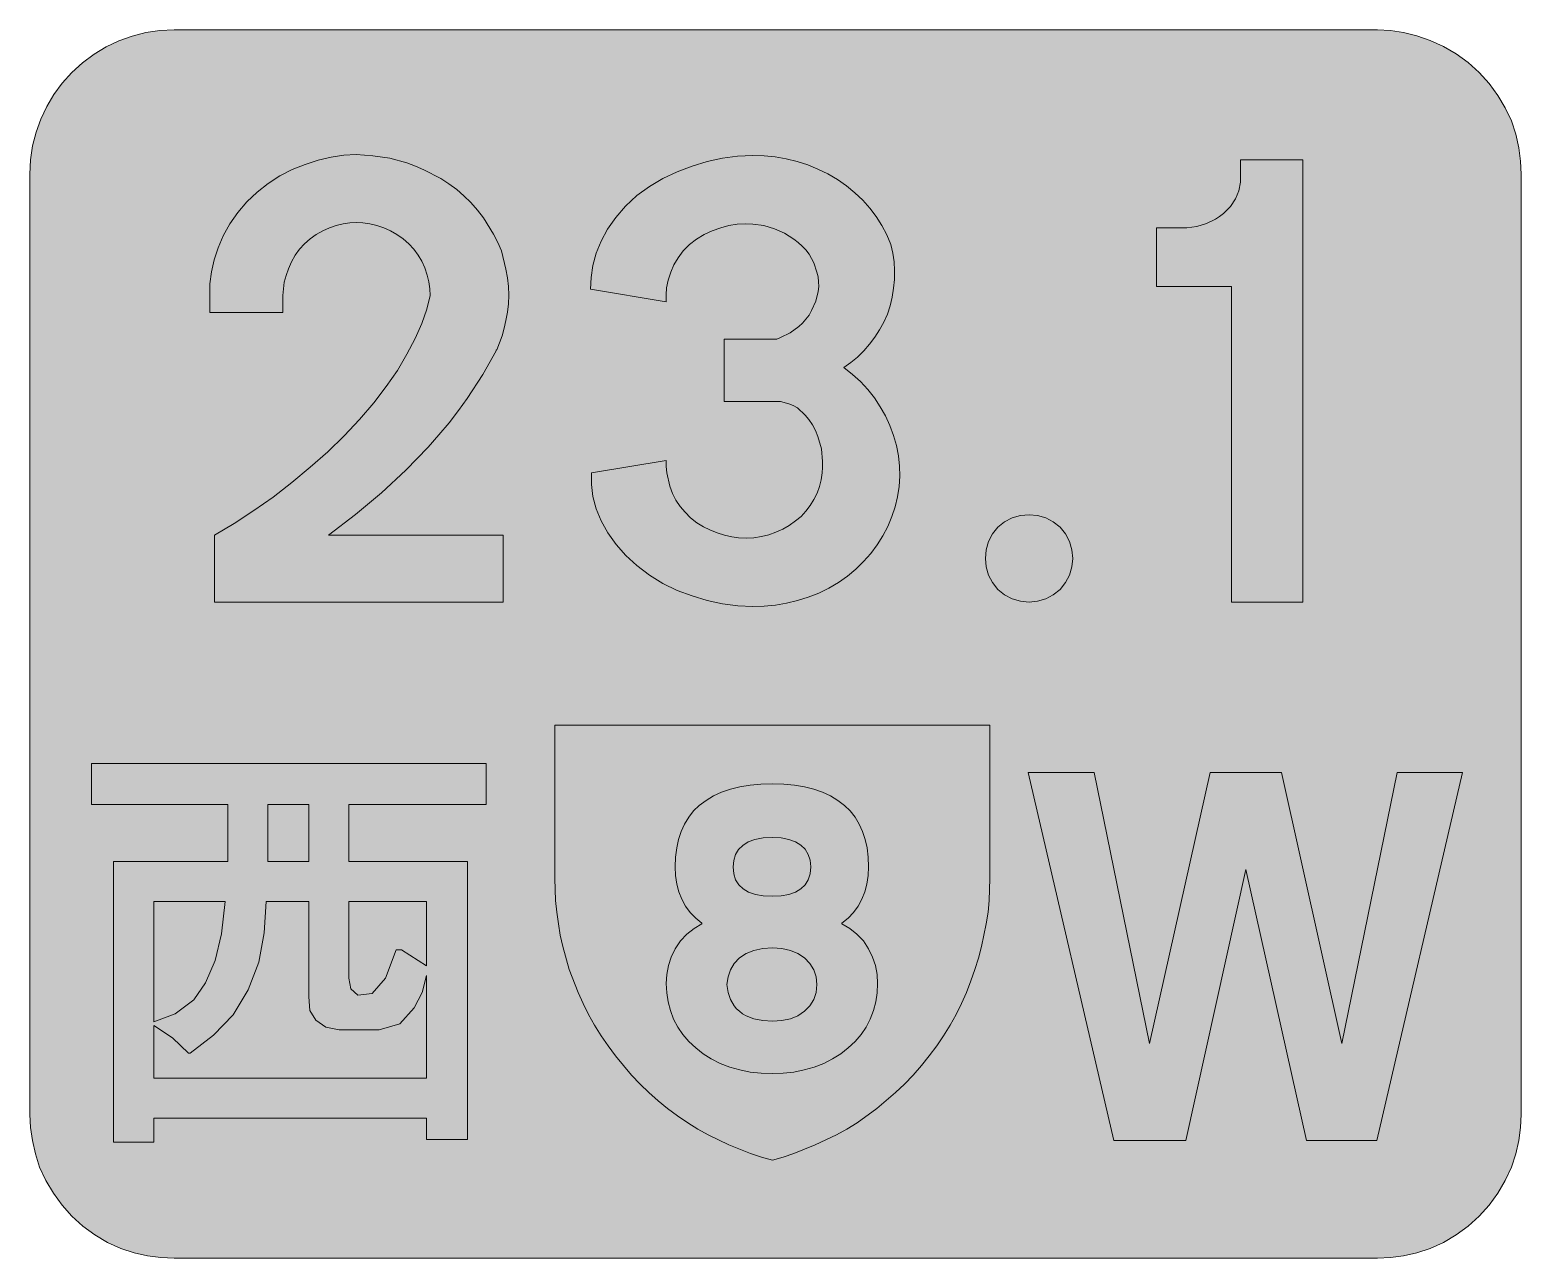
# Model space of a CAD drawing. Header units: metres. Extents: x 135 to 436, y 12 to 260.
import ezdxf

# ---------------------------------------------------------------- set-up
doc = ezdxf.new("R2010")
doc.units = ezdxf.units.M
for name, color, linetype, true_color in [('FILL_BLACK_000000', 7, 'Continuous', 0x000000), ('FILL_BLUE_0000FF', 7, 'Continuous', 0x0000ff), ('FILL_WHITE_FFFFFF', 7, 'Continuous', 0xffffff), ('FILL_YELLOW_FFFF00', 7, 'Continuous', 0xffff00)]:
    doc.layers.add(name, color=color, linetype=linetype, true_color=true_color)

msp = doc.modelspace()

# ---------------------------------------------------------------- hatches: boundary and pattern name
at = {"layer": 'FILL_BLACK_000000', "true_color": 0x000000}
h = msp.add_hatch(color=7, dxfattribs=at)
h.dxf.hatch_style = 1
h.paths.add_polyline_path([(277.99, 49.89), (275.96, 50.47), (274.05, 51.21), (272.25, 52.1), (270.6, 53.15), (269.1, 54.36), (267.71, 55.64), (266.5, 57.04), (265.48, 58.56), (264.64, 60.16), (264, 61.86), (263.53, 63.62), (263.25, 65.45), (263.16, 67.32), (263.26, 69.18), (263.59, 70.96), (264.15, 72.69), (264.96, 74.34), (266.03, 75.96), (267.32, 77.33), (268.78, 78.47), (270.36, 79.38), (270.36, 79.56), (269.09, 80.57), (268, 81.71), (267.07, 82.97), (266.31, 84.35), (265.72, 85.84), (265.3, 87.43), (265.04, 89.12), (264.96, 90.9), (265.04, 92.87), (265.26, 94.71), (265.64, 96.44), (266.17, 98.05), (266.86, 99.55), (267.69, 100.92), (268.68, 102.18), (269.82, 103.32), (271.18, 104.33), (272.68, 105.21), (274.33, 105.95), (276.12, 106.56), (278.04, 107.03), (280.1, 107.37), (282.28, 107.57), (284.58, 107.64), (286.87, 107.57), (289.03, 107.37), (291.06, 107.03), (292.95, 106.56), (294.7, 105.95), (296.32, 105.21), (297.81, 104.33), (299.16, 103.32), (300.3, 102.18), (301.29, 100.92), (302.12, 99.55), (302.8, 98.05), (303.34, 96.44), (303.72, 94.71), (303.94, 92.87), (304.02, 90.9), (303.94, 89.12), (303.68, 87.43), (303.26, 85.84), (302.67, 84.35), (301.91, 82.97), (300.98, 81.71), (299.89, 80.57), (298.62, 79.56), (298.62, 79.38), (300.2, 78.47), (301.66, 77.33), (302.95, 75.96), (304.02, 74.34), (304.83, 72.69), (305.39, 70.96), (305.72, 69.18), (305.82, 67.32), (305.73, 65.45), (305.45, 63.62), (304.98, 61.86), (304.33, 60.16), (303.5, 58.56), (302.48, 57.04), (301.27, 55.64), (299.88, 54.36), (298.38, 53.15), (296.73, 52.1), (294.94, 51.21), (293.04, 50.47), (291.03, 49.89), (288.94, 49.47), (286.79, 49.22), (284.58, 49.14), (282.31, 49.22), (280.11, 49.47), (277.99, 49.89)])
h.paths.add_polyline_path([(279.26, 73.38), (277.92, 72.54), (276.87, 71.39), (276.12, 70.11), (275.64, 68.69), (275.4, 67.14), (275.64, 65.56), (276.12, 64.1), (276.87, 62.81), (277.35, 62.25), (277.92, 61.74), (278.56, 61.24), (279.26, 60.82), (280.84, 60.21), (282.63, 59.87), (284.58, 59.76), (286.5, 59.87), (288.22, 60.21), (289.74, 60.82), (291.06, 61.74), (292.14, 62.81), (292.93, 64.1), (293.41, 65.56), (293.58, 67.14), (293.41, 68.69), (292.93, 70.11), (292.14, 71.39), (291.06, 72.54), (289.74, 73.38), (288.22, 74), (286.5, 74.39), (284.58, 74.52), (282.63, 74.39), (280.84, 74), (279.26, 73.38)], flags=16)
h.paths.add_polyline_path([(291.82, 93.42), (291.2, 94.44), (290.34, 95.29), (289.24, 95.96), (287.92, 96.44), (286.36, 96.74), (284.58, 96.84), (282.69, 96.74), (281.07, 96.43), (279.72, 95.93), (278.64, 95.22), (277.72, 94.42), (277.11, 93.4), (276.77, 92.21), (276.66, 90.9), (276.79, 89.51), (277.16, 88.3), (277.79, 87.28), (278.66, 86.44), (279.78, 85.8), (281.14, 85.33), (282.74, 85.05), (284.58, 84.96), (286.36, 85.05), (287.92, 85.33), (289.24, 85.8), (290.34, 86.44), (291.2, 87.28), (291.82, 88.3), (292.19, 89.51), (292.32, 90.9), (292.19, 92.24), (291.82, 93.42)], flags=16)
at = {"layer": 'FILL_BLUE_0000FF', "true_color": 0x0000ff}
h = msp.add_hatch(color=7, dxfattribs=at)
h.dxf.hatch_style = 1
h.paths.add_polyline_path([(406.8, 259.92), (409.4, 259.78), (412.04, 259.38), (414.72, 258.7), (417.42, 257.76), (420.08, 256.54), (422.64, 255.06), (425.06, 253.3), (427.32, 251.28), (429.34, 249.05), (431.1, 246.69), (432.58, 244.19), (433.8, 241.56), (434.72, 238.83), (435.33, 236.09), (435.67, 233.38), (435.78, 230.76), (435.78, 40.86), (435.67, 38.26), (435.33, 35.62), (434.72, 32.94), (433.8, 30.24), (432.58, 27.58), (431.1, 25.02), (429.34, 22.6), (427.32, 20.34), (425.06, 18.31), (422.64, 16.56), (420.08, 15.07), (417.42, 13.86), (414.72, 12.94), (412.04, 12.33), (409.4, 11.99), (406.8, 11.88), (163.8, 11.88), (161.1, 11.99), (158.4, 12.33), (155.7, 12.94), (153, 13.86), (150.34, 15.07), (147.78, 16.56), (145.36, 18.31), (143.1, 20.34), (141.15, 22.6), (139.39, 25.02), (137.86, 27.58), (136.62, 30.24), (135.78, 32.94), (135.16, 35.62), (134.77, 38.26), (134.64, 40.86), (134.64, 230.76), (134.78, 233.64), (135.2, 236.47), (135.89, 239.23), (136.84, 241.9), (138.05, 244.46), (139.5, 246.88), (141.19, 249.17), (143.1, 251.28), (145.27, 253.25), (147.6, 254.98), (150.06, 256.47), (152.64, 257.69), (155.32, 258.66), (158.08, 259.35), (160.92, 259.78), (163.8, 259.92), (406.8, 259.92)])
at = {"layer": 'FILL_WHITE_FFFFFF', "true_color": 0xffffff}
h = msp.add_hatch(color=7, dxfattribs=at)
h.dxf.hatch_style = 1
h.paths.add_polyline_path([(171, 202.86), (171, 208.62), (171.35, 211.05), (171.88, 213.48), (172.65, 215.91), (173.7, 218.34), (175.05, 220.73), (176.65, 223.02), (178.48, 225.17), (180.54, 227.16), (182.77, 228.92), (185.13, 230.42), (187.63, 231.69), (190.26, 232.74), (192.85, 233.58), (195.46, 234.2), (198.03, 234.59), (200.52, 234.72), (203.87, 234.49), (207.36, 234), (210.78, 233.03), (212.52, 232.41), (214.2, 231.66), (217.6, 229.88), (219.24, 228.85), (220.86, 227.7), (222.31, 226.42), (223.69, 225.02), (225.01, 223.52), (226.26, 221.94), (228.26, 218.68), (229.12, 217), (229.86, 215.28), (230.78, 211.61), (231.1, 209.84), (231.3, 208.08), (231.37, 206.33), (231.3, 204.59), (231.1, 202.89), (230.76, 201.24), (230.43, 199.65), (229.99, 198.13), (228.96, 195.3), (228.78, 195.3), (228.78, 195.12), (226.11, 190.34), (222.95, 185.47), (221.18, 183.02), (219.29, 180.57), (217.26, 178.12), (215.1, 175.68), (210.56, 171), (205.63, 166.43), (200.39, 162.04), (194.94, 157.86), (230.22, 157.86), (230.22, 144.36), (171.9, 144.36), (171.9, 157.86), (175.92, 160.25), (179.86, 162.83), (183.75, 165.58), (187.56, 168.48), (191.27, 171.59), (194.8, 174.73), (198.14, 177.95), (201.24, 181.26), (204.07, 184.6), (206.62, 187.9), (208.86, 191.16), (210.78, 194.4), (212.47, 197.57), (213.79, 200.61), (214.78, 203.51), (215.46, 206.28), (215.39, 207.63), (215.19, 209), (214.85, 210.41), (214.38, 211.86), (213.77, 213.18), (213.03, 214.42), (212.15, 215.61), (211.14, 216.72), (210, 217.73), (208.75, 218.61), (207.44, 219.35), (206.1, 219.96), (204.72, 220.43), (203.31, 220.77), (201.9, 220.97), (200.52, 221.04), (199.25, 220.97), (197.89, 220.77), (196.5, 220.43), (195.12, 219.96), (193.78, 219.35), (192.46, 218.61), (191.22, 217.73), (190.08, 216.72), (189.07, 215.6), (188.19, 214.4), (187.45, 213.1), (186.84, 211.68), (186.37, 210.33), (186.03, 208.98), (185.83, 207.63), (185.76, 206.28), (185.76, 202.86), (171, 202.86)])
h = msp.add_hatch(color=7, dxfattribs=at)
h.dxf.hatch_style = 1
h.paths.add_polyline_path([(294.73, 171.57), (294.7, 172.75), (294.48, 175.32), (293.78, 177.82), (293.29, 179.04), (292.68, 180.18), (291.97, 181.2), (291.22, 182.09), (289.62, 183.6), (288.78, 184.08), (287.91, 184.43), (286.2, 184.86), (274.86, 184.86), (274.86, 197.46), (284.58, 197.46), (285.48, 197.46), (286.2, 197.82), (288.15, 198.76), (289.89, 199.98), (290.66, 200.69), (291.36, 201.46), (291.98, 202.31), (292.5, 203.22), (293.38, 205.14), (293.85, 207.09), (293.93, 208.07), (293.92, 209.04), (293.8, 210.01), (293.58, 210.96), (292.98, 212.84), (291.98, 214.63), (291.35, 215.47), (290.62, 216.25), (289.8, 216.97), (288.9, 217.62), (287.05, 218.83), (285.03, 219.76), (282.88, 220.38), (280.62, 220.68), (279.08, 220.74), (277.45, 220.66), (275.79, 220.4), (274.14, 219.96), (272.42, 219.35), (270.79, 218.59), (269.25, 217.66), (267.84, 216.54), (266.59, 215.26), (265.54, 213.88), (264.7, 212.44), (264.06, 210.96), (263.51, 209.37), (263.2, 207.85), (263.1, 206.4), (263.16, 205.02), (247.86, 207.54), (247.97, 209.89), (248.33, 212.33), (249, 214.8), (250.02, 217.26), (251.3, 219.68), (252.94, 222.05), (254.93, 224.32), (257.22, 226.44), (259.75, 228.25), (262.46, 229.88), (265.35, 231.27), (268.38, 232.38), (271.44, 233.32), (274.5, 234), (277.56, 234.4), (280.62, 234.54), (282.91, 234.46), (285.16, 234.24), (287.39, 233.86), (289.57, 233.32), (291.71, 232.64), (293.78, 231.81), (295.79, 230.82), (297.72, 229.68), (299.55, 228.41), (301.26, 227.02), (302.83, 225.52), (304.27, 223.92), (305.56, 222.22), (306.71, 220.42), (307.69, 218.52), (308.52, 216.54), (308.92, 214.83), (309.17, 213.08), (309.27, 211.31), (309.24, 209.52), (309.07, 207.73), (308.77, 205.96), (308.35, 204.21), (307.8, 202.5), (307.07, 200.9), (306.22, 199.34), (305.26, 197.85), (304.2, 196.42), (303.04, 195.09), (301.78, 193.84), (300.42, 192.71), (298.98, 191.7), (300.73, 190.35), (302.35, 188.88), (303.83, 187.29), (305.17, 185.6), (306.36, 183.82), (307.41, 181.95), (308.31, 180.02), (309.06, 178.02), (309.64, 175.98), (310.04, 173.92), (310.26, 171.84), (310.3, 169.76), (310.16, 167.69), (309.84, 165.64), (309.36, 163.62), (308.7, 161.64), (307.87, 159.65), (306.89, 157.74), (305.74, 155.91), (304.45, 154.17), (303.01, 152.53), (301.44, 151.01), (299.73, 149.6), (297.9, 148.32), (295.96, 147.18), (293.93, 146.19), (291.83, 145.36), (289.66, 144.67), (287.45, 144.14), (285.19, 143.76), (282.91, 143.54), (280.62, 143.46), (277.63, 143.59), (274.5, 144), (271.44, 144.67), (268.38, 145.62), (265.35, 146.73), (262.46, 148.14), (259.75, 149.82), (257.22, 151.74), (254.96, 153.75), (253.01, 155.97), (251.37, 158.32), (250.02, 160.74), (249, 163.2), (248.35, 165.67), (248.05, 168.11), (248.04, 170.46), (263.16, 172.98), (263.12, 171.73), (263.25, 170.44), (263.88, 167.76), (264.38, 166.31), (265.07, 164.95), (265.93, 163.68), (266.94, 162.54), (268.08, 161.4), (269.32, 160.4), (270.64, 159.58), (271.98, 158.94), (273.46, 158.33), (274.93, 157.86), (276.36, 157.52), (277.74, 157.32), (279.29, 157.26), (280.83, 157.35), (282.35, 157.58), (283.84, 157.95), (285.28, 158.46), (286.68, 159.09), (288, 159.85), (289.26, 160.74), (290.36, 161.67), (291.34, 162.71), (292.22, 163.85), (292.97, 165.06), (293.6, 166.34), (294.09, 167.68), (294.45, 169.05), (294.66, 170.46), (294.73, 171.57)])
h = msp.add_hatch(color=7, dxfattribs=at)
h.dxf.hatch_style = 1
h.paths.add_polyline_path([(377.28, 144.36), (377.28, 208.08), (362.16, 208.08), (362.16, 219.96), (368.28, 219.96), (370.29, 220.23), (372.24, 220.79), (374.05, 221.66), (374.89, 222.21), (375.66, 222.84), (377.08, 224.25), (378.11, 225.79), (378.77, 227.42), (379.08, 229.14), (379.08, 233.64), (391.68, 233.64), (391.68, 144.36), (377.28, 144.36)])
h = msp.add_hatch(color=7, dxfattribs=at)
h.dxf.hatch_style = 1
h.paths.add_polyline_path([(345.07, 151.46), (344.59, 149.83), (343.8, 148.29), (342.72, 146.88), (341.31, 145.8), (339.77, 145.01), (338.14, 144.53), (336.42, 144.36), (334.68, 144.53), (333, 145.01), (331.46, 145.8), (330.12, 146.88), (329.04, 148.29), (328.25, 149.83), (327.77, 151.46), (327.6, 153.18), (327.77, 154.92), (328.25, 156.6), (329.04, 158.14), (330.12, 159.48), (331.46, 160.56), (333, 161.35), (334.68, 161.83), (336.42, 162), (338.14, 161.83), (339.77, 161.35), (341.31, 160.56), (342.72, 159.48), (343.8, 158.14), (344.59, 156.6), (345.07, 154.92), (345.24, 153.18), (345.07, 151.46)])
h = msp.add_hatch(color=7, dxfattribs=at)
h.dxf.hatch_style = 1
h.paths.add_polyline_path([(159.66, 35.28), (151.56, 35.28), (151.56, 91.98), (174.6, 91.98), (174.6, 103.5), (147.06, 103.5), (147.06, 111.78), (226.8, 111.78), (226.8, 103.5), (199.08, 103.5), (199.08, 91.98), (223.02, 91.98), (223.02, 35.82), (214.74, 35.82), (214.74, 40.14), (159.66, 40.14), (159.66, 35.28)])
h.paths.add_polyline_path([(190.98, 91.98), (190.98, 103.5), (182.7, 103.5), (182.7, 91.98), (190.98, 91.98)], flags=16)
h.paths.add_polyline_path([(203.76, 65.34), (206.46, 68.4), (208.62, 74.16), (209.7, 74.16), (214.74, 70.92), (214.74, 83.88), (199.08, 83.88), (199.08, 68.4), (199.44, 66.24), (200.88, 64.98), (203.76, 65.34)], flags=16)
h.paths.add_polyline_path([(167.76, 64.08), (170.1, 67.5), (172.08, 72), (173.34, 77.4), (174.06, 83.88), (159.66, 83.88), (159.66, 59.58), (163.98, 61.2), (167.76, 64.08)], flags=16)
h.paths.add_polyline_path([(214.74, 68.94), (213.84, 65.52), (212.22, 62.46), (209.34, 59.22), (205.2, 57.96), (197.1, 57.96), (194.4, 58.5), (192.42, 59.94), (191.16, 61.92), (190.98, 64.62), (190.98, 83.88), (182.34, 83.88), (181.98, 77.58), (180.9, 71.64), (178.74, 66.06), (175.68, 61.02), (171.72, 56.88), (167.04, 53.28), (166.68, 53.28), (163.44, 56.34), (159.66, 58.86), (159.66, 48.24), (214.74, 48.24), (214.74, 68.94)], flags=16)
h = msp.add_hatch(color=7, dxfattribs=at)
h.dxf.hatch_style = 1
h.paths.add_polyline_path([(336.24, 109.98), (349.56, 109.98), (360.72, 55.26), (372.96, 109.98), (387.36, 109.98), (399.6, 55.26), (410.76, 109.98), (423.9, 109.98), (406.62, 35.64), (392.4, 35.64), (380.16, 90.36), (368.1, 35.64), (353.52, 35.64), (336.24, 109.98)])
at = {"layer": 'FILL_YELLOW_FFFF00', "true_color": 0xffff00}
h = msp.add_hatch(color=7, dxfattribs=at)
h.dxf.hatch_style = 1
h.paths.add_polyline_path([(282.39, 32.28), (280.17, 33.01), (275.76, 34.74), (271.62, 36.79), (269.53, 37.95), (267.48, 39.24), (265.42, 40.63), (263.43, 42.11), (261.51, 43.67), (259.65, 45.31), (257.86, 47.04), (256.14, 48.86), (254.49, 50.76), (252.9, 52.74), (251.4, 54.73), (249.99, 56.78), (248.69, 58.9), (247.48, 61.06), (246.36, 63.28), (245.33, 65.55), (243.54, 70.2), (242.26, 74.79), (241.74, 77.08), (241.38, 79.38), (241.04, 81.78), (240.82, 84.1), (240.66, 88.56), (240.66, 119.52), (328.5, 119.52), (328.5, 88.56), (328.34, 84.1), (328.12, 81.78), (327.78, 79.38), (326.81, 74.79), (326.19, 72.49), (325.44, 70.2), (324.65, 67.86), (323.75, 65.55), (322.76, 63.28), (321.66, 61.06), (320.46, 58.9), (319.16, 56.78), (317.76, 54.73), (316.26, 52.74), (314.67, 50.76), (312.99, 48.86), (311.25, 47.04), (309.44, 45.31), (305.65, 42.11), (301.68, 39.24), (299.62, 37.95), (297.52, 36.79), (293.22, 34.74), (288.9, 33.01), (286.74, 32.28), (284.58, 31.68), (282.39, 32.28)])

# ---------------------------------------------------------------- linework, layer by layer
at = {"layer": 'FILL_BLACK_000000', "lineweight": 0, "true_color": 0x000000}
for points in [[(277.99, 49.89), (275.96, 50.47), (274.05, 51.21), (272.25, 52.1), (270.6, 53.15), (269.1, 54.36), (267.71, 55.64), (266.5, 57.04), (265.48, 58.56), (264.64, 60.16), (264, 61.86), (263.53, 63.62), (263.25, 65.45), (263.16, 67.32), (263.26, 69.18), (263.59, 70.96), (264.15, 72.69), (264.96, 74.34), (266.03, 75.96), (267.32, 77.33), (268.78, 78.47), (270.36, 79.38), (270.36, 79.56), (269.09, 80.57), (268, 81.71), (267.07, 82.97), (266.31, 84.35), (265.72, 85.84), (265.3, 87.43), (265.04, 89.12), (264.96, 90.9), (265.04, 92.87), (265.26, 94.71), (265.64, 96.44), (266.17, 98.05), (266.86, 99.55), (267.69, 100.92), (268.68, 102.18), (269.82, 103.32), (271.18, 104.33), (272.68, 105.21), (274.33, 105.95), (276.12, 106.56), (278.04, 107.03), (280.1, 107.37), (282.28, 107.57), (284.58, 107.64), (286.87, 107.57), (289.03, 107.37), (291.06, 107.03), (292.95, 106.56), (294.7, 105.95), (296.32, 105.21), (297.81, 104.33), (299.16, 103.32), (300.3, 102.18), (301.29, 100.92), (302.12, 99.55), (302.8, 98.05), (303.34, 96.44), (303.72, 94.71), (303.94, 92.87), (304.02, 90.9), (303.94, 89.12), (303.68, 87.43), (303.26, 85.84), (302.67, 84.35), (301.91, 82.97), (300.98, 81.71), (299.89, 80.57), (298.62, 79.56), (298.62, 79.38), (300.2, 78.47), (301.66, 77.33), (302.95, 75.96), (304.02, 74.34), (304.83, 72.69), (305.39, 70.96), (305.72, 69.18), (305.82, 67.32), (305.73, 65.45), (305.45, 63.62), (304.98, 61.86), (304.33, 60.16), (303.5, 58.56), (302.48, 57.04), (301.27, 55.64), (299.88, 54.36), (298.38, 53.15), (296.73, 52.1), (294.94, 51.21), (293.04, 50.47), (291.03, 49.89), (288.94, 49.47), (286.79, 49.22), (284.58, 49.14), (282.31, 49.22), (280.11, 49.47)], [(291.82, 93.42), (291.2, 94.44), (290.34, 95.29), (289.24, 95.96), (287.92, 96.44), (286.36, 96.74), (284.58, 96.84), (282.69, 96.74), (281.07, 96.43), (279.72, 95.93), (278.64, 95.22), (277.72, 94.42), (277.11, 93.4), (276.77, 92.21), (276.66, 90.9), (276.79, 89.51), (277.16, 88.3), (277.79, 87.28), (278.66, 86.44), (279.78, 85.8), (281.14, 85.33), (282.74, 85.05), (284.58, 84.96), (286.36, 85.05), (287.92, 85.33), (289.24, 85.8), (290.34, 86.44), (291.2, 87.28), (291.82, 88.3), (292.19, 89.51), (292.32, 90.9), (292.19, 92.24)], [(279.26, 73.38), (277.92, 72.54), (276.87, 71.39), (276.12, 70.11), (275.64, 68.69), (275.4, 67.14), (275.64, 65.56), (276.12, 64.1), (276.87, 62.81), (277.35, 62.25), (277.92, 61.74), (278.56, 61.24), (279.26, 60.82), (280.84, 60.21), (282.63, 59.87), (284.58, 59.76), (286.5, 59.87), (288.22, 60.21), (289.74, 60.82), (291.06, 61.74), (292.14, 62.81), (292.93, 64.1), (293.41, 65.56), (293.58, 67.14), (293.41, 68.69), (292.93, 70.11), (292.14, 71.39), (291.06, 72.54), (289.74, 73.38), (288.22, 74), (286.5, 74.39), (284.58, 74.52), (282.63, 74.39), (280.84, 74)]]:
    msp.add_lwpolyline(points, close=True, dxfattribs=at)
at = {"layer": 'FILL_BLUE_0000FF', "lineweight": 0, "true_color": 0x0000ff}
msp.add_lwpolyline([(406.8, 259.92), (409.4, 259.78), (412.04, 259.38), (414.72, 258.7), (417.42, 257.76), (420.08, 256.54), (422.64, 255.06), (425.06, 253.3), (427.32, 251.28), (429.34, 249.05), (431.1, 246.69), (432.58, 244.19), (433.8, 241.56), (434.72, 238.83), (435.33, 236.09), (435.67, 233.38), (435.78, 230.76), (435.78, 40.86), (435.67, 38.26), (435.33, 35.62), (434.72, 32.94), (433.8, 30.24), (432.58, 27.58), (431.1, 25.02), (429.34, 22.6), (427.32, 20.34), (425.06, 18.31), (422.64, 16.56), (420.08, 15.07), (417.42, 13.86), (414.72, 12.94), (412.04, 12.33), (409.4, 11.99), (406.8, 11.88), (163.8, 11.88), (161.1, 11.99), (158.4, 12.33), (155.7, 12.94), (153, 13.86), (150.34, 15.07), (147.78, 16.56), (145.36, 18.31), (143.1, 20.34), (141.15, 22.6), (139.39, 25.02), (137.86, 27.58), (136.62, 30.24), (135.78, 32.94), (135.16, 35.62), (134.77, 38.26), (134.64, 40.86), (134.64, 230.76), (134.78, 233.64), (135.2, 236.47), (135.89, 239.23), (136.84, 241.9), (138.05, 244.46), (139.5, 246.88), (141.19, 249.17), (143.1, 251.28), (145.27, 253.25), (147.6, 254.98), (150.06, 256.47), (152.64, 257.69), (155.32, 258.66), (158.08, 259.35), (160.92, 259.78), (163.8, 259.92)], close=True, dxfattribs=at)
at = {"layer": 'FILL_WHITE_FFFFFF', "lineweight": 0, "true_color": 0xffffff}
for points in [[(171, 202.86), (171, 208.62), (171.35, 211.05), (171.88, 213.48), (172.65, 215.91), (173.7, 218.34), (175.05, 220.73), (176.65, 223.02), (178.48, 225.17), (180.54, 227.16), (182.77, 228.92), (185.13, 230.42), (187.63, 231.69), (190.26, 232.74), (192.85, 233.58), (195.46, 234.2), (198.03, 234.59), (200.52, 234.72), (203.87, 234.49), (207.36, 234), (210.78, 233.03), (212.52, 232.41), (214.2, 231.66), (217.6, 229.88), (219.24, 228.85), (220.86, 227.7), (222.31, 226.42), (223.69, 225.02), (225.01, 223.52), (226.26, 221.94), (228.26, 218.68), (229.12, 217), (229.86, 215.28), (230.78, 211.61), (231.1, 209.84), (231.3, 208.08), (231.37, 206.33), (231.3, 204.59), (231.1, 202.89), (230.76, 201.24), (230.43, 199.65), (229.99, 198.13), (228.96, 195.3), (228.78, 195.3), (228.78, 195.12), (226.11, 190.34), (222.95, 185.47), (221.18, 183.02), (219.29, 180.57), (217.26, 178.12), (215.1, 175.68), (210.56, 171), (205.63, 166.43), (200.39, 162.04), (194.94, 157.86), (230.22, 157.86), (230.22, 144.36), (171.9, 144.36), (171.9, 157.86), (175.92, 160.25), (179.86, 162.83), (183.75, 165.58), (187.56, 168.48), (191.27, 171.59), (194.8, 174.73), (198.14, 177.95), (201.24, 181.26), (204.07, 184.6), (206.62, 187.9), (208.86, 191.16), (210.78, 194.4), (212.47, 197.57), (213.79, 200.61), (214.78, 203.51), (215.46, 206.28), (215.39, 207.63), (215.19, 209), (214.85, 210.41), (214.38, 211.86), (213.77, 213.18), (213.03, 214.42), (212.15, 215.61), (211.14, 216.72), (210, 217.73), (208.75, 218.61), (207.44, 219.35), (206.1, 219.96), (204.72, 220.43), (203.31, 220.77), (201.9, 220.97), (200.52, 221.04), (199.25, 220.97), (197.89, 220.77), (196.5, 220.43), (195.12, 219.96), (193.78, 219.35), (192.46, 218.61), (191.22, 217.73), (190.08, 216.72), (189.07, 215.6), (188.19, 214.4), (187.45, 213.1), (186.84, 211.68), (186.37, 210.33), (186.03, 208.98), (185.83, 207.63), (185.76, 206.28), (185.76, 202.86)], [(294.73, 171.57), (294.7, 172.75), (294.48, 175.32), (293.78, 177.82), (293.29, 179.04), (292.68, 180.18), (291.97, 181.2), (291.22, 182.09), (289.62, 183.6), (288.78, 184.08), (287.91, 184.43), (286.2, 184.86), (274.86, 184.86), (274.86, 197.46), (284.58, 197.46), (285.48, 197.46), (286.2, 197.82), (288.15, 198.76), (289.89, 199.98), (290.66, 200.69), (291.36, 201.46), (291.98, 202.31), (292.5, 203.22), (293.38, 205.14), (293.85, 207.09), (293.93, 208.07), (293.92, 209.04), (293.8, 210.01), (293.58, 210.96), (292.98, 212.84), (291.98, 214.63), (291.35, 215.47), (290.62, 216.25), (289.8, 216.97), (288.9, 217.62), (287.05, 218.83), (285.03, 219.76), (282.88, 220.38), (280.62, 220.68), (279.08, 220.74), (277.45, 220.66), (275.79, 220.4), (274.14, 219.96), (272.42, 219.35), (270.79, 218.59), (269.25, 217.66), (267.84, 216.54), (266.59, 215.26), (265.54, 213.88), (264.7, 212.44), (264.06, 210.96), (263.51, 209.37), (263.2, 207.85), (263.1, 206.4), (263.16, 205.02), (247.86, 207.54), (247.97, 209.89), (248.33, 212.33), (249, 214.8), (250.02, 217.26), (251.3, 219.68), (252.94, 222.05), (254.93, 224.32), (257.22, 226.44), (259.75, 228.25), (262.46, 229.88), (265.35, 231.27), (268.38, 232.38), (271.44, 233.32), (274.5, 234), (277.56, 234.4), (280.62, 234.54), (282.91, 234.46), (285.16, 234.24), (287.39, 233.86), (289.57, 233.32), (291.71, 232.64), (293.78, 231.81), (295.79, 230.82), (297.72, 229.68), (299.55, 228.41), (301.26, 227.02), (302.83, 225.52), (304.27, 223.92), (305.56, 222.22), (306.71, 220.42), (307.69, 218.52), (308.52, 216.54), (308.92, 214.83), (309.17, 213.08), (309.27, 211.31), (309.24, 209.52), (309.07, 207.73), (308.77, 205.96), (308.35, 204.21), (307.8, 202.5), (307.07, 200.9), (306.22, 199.34), (305.26, 197.85), (304.2, 196.42), (303.04, 195.09), (301.78, 193.84), (300.42, 192.71), (298.98, 191.7), (300.73, 190.35), (302.35, 188.88), (303.83, 187.29), (305.17, 185.6), (306.36, 183.82), (307.41, 181.95), (308.31, 180.02), (309.06, 178.02), (309.64, 175.98), (310.04, 173.92), (310.26, 171.84), (310.3, 169.76), (310.16, 167.69), (309.84, 165.64), (309.36, 163.62), (308.7, 161.64), (307.87, 159.65), (306.89, 157.74), (305.74, 155.91), (304.45, 154.17), (303.01, 152.53), (301.44, 151.01), (299.73, 149.6), (297.9, 148.32), (295.96, 147.18), (293.93, 146.19), (291.83, 145.36), (289.66, 144.67), (287.45, 144.14), (285.19, 143.76), (282.91, 143.54), (280.62, 143.46), (277.63, 143.59), (274.5, 144), (271.44, 144.67), (268.38, 145.62), (265.35, 146.73), (262.46, 148.14), (259.75, 149.82), (257.22, 151.74), (254.96, 153.75), (253.01, 155.97), (251.37, 158.32), (250.02, 160.74), (249, 163.2), (248.35, 165.67), (248.05, 168.11), (248.04, 170.46), (263.16, 172.98), (263.12, 171.73), (263.25, 170.44), (263.88, 167.76), (264.38, 166.31), (265.07, 164.95), (265.93, 163.68), (266.94, 162.54), (268.08, 161.4), (269.32, 160.4), (270.64, 159.58), (271.98, 158.94), (273.46, 158.33), (274.93, 157.86), (276.36, 157.52), (277.74, 157.32), (279.29, 157.26), (280.83, 157.35), (282.35, 157.58), (283.84, 157.95), (285.28, 158.46), (286.68, 159.09), (288, 159.85), (289.26, 160.74), (290.36, 161.67), (291.34, 162.71), (292.22, 163.85), (292.97, 165.06), (293.6, 166.34), (294.09, 167.68), (294.45, 169.05), (294.66, 170.46)], [(377.28, 144.36), (377.28, 208.08), (362.16, 208.08), (362.16, 219.96), (368.28, 219.96), (370.29, 220.23), (372.24, 220.79), (374.05, 221.66), (374.89, 222.21), (375.66, 222.84), (377.08, 224.25), (378.11, 225.79), (378.77, 227.42), (379.08, 229.14), (379.08, 233.64), (391.68, 233.64), (391.68, 144.36)], [(345.07, 151.46), (344.59, 149.83), (343.8, 148.29), (342.72, 146.88), (341.31, 145.8), (339.77, 145.01), (338.14, 144.53), (336.42, 144.36), (334.68, 144.53), (333, 145.01), (331.46, 145.8), (330.12, 146.88), (329.04, 148.29), (328.25, 149.83), (327.77, 151.46), (327.6, 153.18), (327.77, 154.92), (328.25, 156.6), (329.04, 158.14), (330.12, 159.48), (331.46, 160.56), (333, 161.35), (334.68, 161.83), (336.42, 162), (338.14, 161.83), (339.77, 161.35), (341.31, 160.56), (342.72, 159.48), (343.8, 158.14), (344.59, 156.6), (345.07, 154.92), (345.24, 153.18)], [(159.66, 35.28), (151.56, 35.28), (151.56, 91.98), (174.6, 91.98), (174.6, 103.5), (147.06, 103.5), (147.06, 111.78), (226.8, 111.78), (226.8, 103.5), (199.08, 103.5), (199.08, 91.98), (223.02, 91.98), (223.02, 35.82), (214.74, 35.82), (214.74, 40.14), (159.66, 40.14)], [(336.24, 109.98), (349.56, 109.98), (360.72, 55.26), (372.96, 109.98), (387.36, 109.98), (399.6, 55.26), (410.76, 109.98), (423.9, 109.98), (406.62, 35.64), (392.4, 35.64), (380.16, 90.36), (368.1, 35.64), (353.52, 35.64)], [(190.98, 91.98), (190.98, 103.5), (182.7, 103.5), (182.7, 91.98)], [(167.76, 64.08), (170.1, 67.5), (172.08, 72), (173.34, 77.4), (174.06, 83.88), (159.66, 83.88), (159.66, 59.58), (163.98, 61.2)], [(214.74, 68.94), (213.84, 65.52), (212.22, 62.46), (209.34, 59.22), (205.2, 57.96), (197.1, 57.96), (194.4, 58.5), (192.42, 59.94), (191.16, 61.92), (190.98, 64.62), (190.98, 83.88), (182.34, 83.88), (181.98, 77.58), (180.9, 71.64), (178.74, 66.06), (175.68, 61.02), (171.72, 56.88), (167.04, 53.28), (166.68, 53.28), (163.44, 56.34), (159.66, 58.86), (159.66, 48.24), (214.74, 48.24)], [(203.76, 65.34), (206.46, 68.4), (208.62, 74.16), (209.7, 74.16), (214.74, 70.92), (214.74, 83.88), (199.08, 83.88), (199.08, 68.4), (199.44, 66.24), (200.88, 64.98)]]:
    msp.add_lwpolyline(points, close=True, dxfattribs=at)
at = {"layer": 'FILL_YELLOW_FFFF00', "lineweight": 0, "true_color": 0xffff00}
msp.add_lwpolyline([(282.39, 32.28), (280.17, 33.01), (275.76, 34.74), (271.62, 36.79), (269.53, 37.95), (267.48, 39.24), (265.42, 40.63), (263.43, 42.11), (261.51, 43.67), (259.65, 45.31), (257.86, 47.04), (256.14, 48.86), (254.49, 50.76), (252.9, 52.74), (251.4, 54.73), (249.99, 56.78), (248.69, 58.9), (247.48, 61.06), (246.36, 63.28), (245.33, 65.55), (243.54, 70.2), (242.26, 74.79), (241.74, 77.08), (241.38, 79.38), (241.04, 81.78), (240.82, 84.1), (240.66, 88.56), (240.66, 119.52), (328.5, 119.52), (328.5, 88.56), (328.34, 84.1), (328.12, 81.78), (327.78, 79.38), (326.81, 74.79), (326.19, 72.49), (325.44, 70.2), (324.65, 67.86), (323.75, 65.55), (322.76, 63.28), (321.66, 61.06), (320.46, 58.9), (319.16, 56.78), (317.76, 54.73), (316.26, 52.74), (314.67, 50.76), (312.99, 48.86), (311.25, 47.04), (309.44, 45.31), (305.65, 42.11), (301.68, 39.24), (299.62, 37.95), (297.52, 36.79), (293.22, 34.74), (288.9, 33.01), (286.74, 32.28), (284.58, 31.68)], close=True, dxfattribs=at)

doc.saveas('drawing.dxf')
